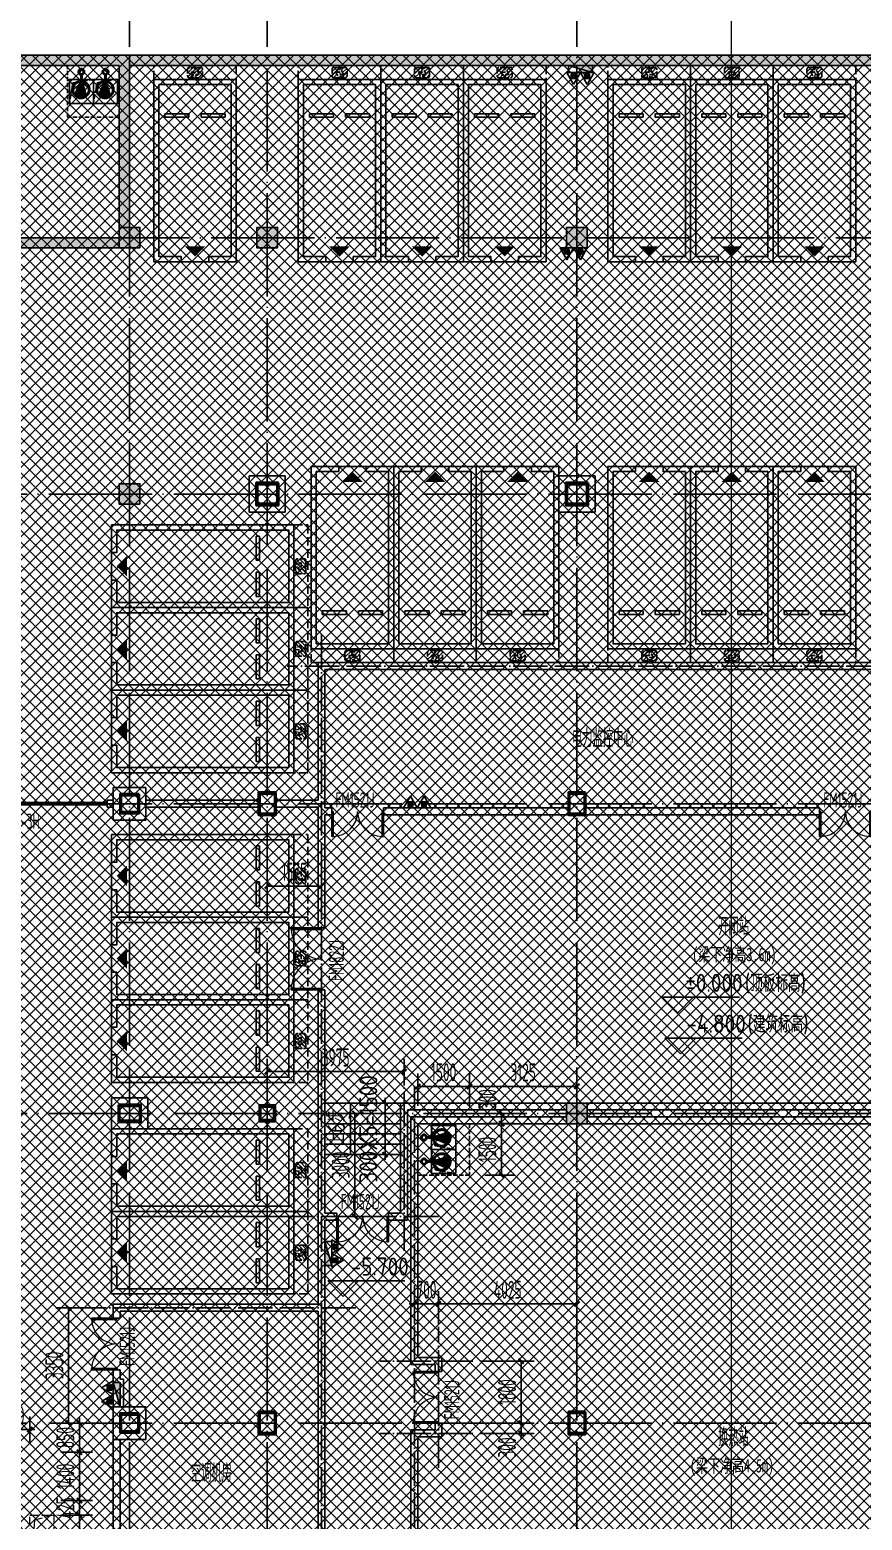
# Model space of a CAD drawing. Extents: x -473190 to 2138458, y -81875 to 2633646.
# Drawn here: x 474837 to 499025, y 122368 to 165684 of the extents above; entities that cross this region are included whole.
import ezdxf

# ---------------------------------------------------------------- set-up
doc = ezdxf.new("R2010")
doc.units = 0
doc.header["$LTSCALE"] = 1000
for name, pattern in [('DASH', [0.35, 0.25, -0.1]), ('DOTE', [2.42, 2, -0.2, 0.02, -0.2]), ('排水', [1.1, 1, -0.1])]:
    doc.linetypes.add(name, pattern=pattern)
for name, color, linetype in [('00-停车位', 67, 'Continuous'), ('A-COLUMN', 2, 'Continuous'), ('A-PUB_HATCH', 8, 'Continuous'), ('A-ROOM_NAME', 23, 'Continuous'), ('A-STAIR', 3, 'Continuous'), ('A-WALL', 2, 'Continuous'), ('car', 252, 'Continuous'), ('DIM_ELEV', 3, 'Continuous'), ('DIM_SYMB', 3, 'Continuous'), ('DOOR_FIRE', 4, 'Continuous'), ('DOOR_FIRE_TEXT', 7, 'Continuous'), ('DOTE', 1, 'DOTE'), ('PUB_DIM', 3, 'Continuous'), ('PUB_HATCH', 8, 'Continuous'), ('PUB_TEXT', 7, 'Continuous'), ('RF-QT', 30, 'Continuous'), ('SPACE', 7, 'Continuous'), ('W-EQUIP_消火栓', 7, 'Continuous'), ('W-EQUIP_灭火器', 7, 'Continuous'), ('排水', 4, 'Continuous'), ('集水坑', 4, 'Continuous')]:
    doc.layers.add(name, color=color, linetype=linetype)
for name, color, linetype, lineweight in [('GPS-污水', 2, '排水', 40), ('HOLE', 52, 'Continuous', 15), ('地下二层$0$A-PUB_HATCH', 8, 'Continuous', 0), ('钢柱', 51, 'Continuous', 35)]:
    doc.layers.add(name, color=color, linetype=linetype, lineweight=lineweight)
doc.styles.add('8B2_02', font='tssdeng.shx', dxfattribs={"width": 0.6, "bigfont": 'TSSDCHN.shx'})
doc.styles.add('_TCH_DIM_T3', font='tssdeng.shx', dxfattribs={"width": 0.564706, "bigfont": '@@@tssdchn.shx'})
doc.styles.add('_TCH_WINDOW', font='tssdeng.shx', dxfattribs={"width": 0.8, "height": 3.5, "bigfont": 'tssdchn.shx'})
doc.styles.get("Standard").update_dxf_attribs({"font": 'gbenor.shx', "bigfont": 'gbcbig.shx'})
doc.styles.add('STANDARD_T3', font='gbenor.shx', dxfattribs={"bigfont": 'gbcbig.shx'})
doc.styles.add('黑体', font='simhei.ttf', dxfattribs={"width": 0.65})
doc.dimstyles.new('_TCH_ARCH&&150', dxfattribs={"dimtxt": 525, "dimasz": 150, "dimexe": 375, "dimexo": 450, "dimgap": 150, "dimtad": 1, "dimdec": 0, "dimzin": 0, "dimdsep": 46, "dimtxsty": '_TCH_DIM_T3', "dimblk": 'ARCHTICK', "dimcen": 0.09, "dimclrt": 7, "dimazin": 2, "dimtfac": 1, "dimtdec": 0, "dimtix": 1, "dimtmove": 2, "dimatfit": 3, "dimfxl": 0, "dimtolj": 1, "dimtzin": 0, "dimarcsym": 0})
doc.dimstyles.new('STANDARD&&150', dxfattribs={"dimtxt": 525, "dimasz": 150, "dimexe": 375, "dimexo": 450, "dimgap": 225, "dimtad": 1, "dimdec": 0, "dimzin": 0, "dimdsep": 46, "dimtxsty": 'STANDARD_T3', "dimblk": 'ARCHTICK', "dimcen": 0.09, "dimadec": 0, "dimazin": 0, "dimtfac": 1, "dimtdec": 0, "dimtix": 1, "dimtmove": 2, "dimatfit": 3, "dimfxl": 0, "dimtolj": 1, "dimtzin": 0, "dimarcsym": 0})

# ---------------------------------------------------------------- blocks, each defined once
blk = doc.blocks.new('车位2400x5300')
at = {"layer": '00-停车位', "color": 251}
for p, q in [((-875, -1000), (-175, -1000)), ((-875, -1100), (-875, -1000)), ((-875, -1100), (-175, -1100)), ((-175, -1100), (-175, -1000)), ((175, -1000), (875, -1000)), ((175, -1100), (175, -1000)), ((175, -1100), (875, -1100)), ((875, -1100), (875, -1000)), ((400, -5300), (-400, -5300))]:
    blk.add_line(p, q, dxfattribs=at)
blk.add_lwpolyline([(400, -5150), (400, -5300), (1200, -5300), (1200, 0), (-1200, 0), (-1200, -5300), (-400, -5300), (-400, -5150), (-1050, -5150), (-1050, -150), (1050, -150), (1050, -5150), (400, -5150)], dxfattribs=at)
blk.add_lwpolyline([(0, -5150, 0, 600, 0), (0, -4850, 600, 600, 0)], format="xyseb", dxfattribs=at)
blk = doc.blocks.new('$SB01_1')
h = blk.add_hatch(color=256)
h.dxf.hatch_style = 1
h.paths.add_polyline_path([(-0.381, -0.323), (0.5, 0), (-0.381, 0.323)])
h.paths.add_polyline_path([(0, 0), (0.002, 0), (0.002, 0.001), (0, 0.001)], flags=24)
h.paths.add_polyline_path([(0, -0.002), (0.003, -0.002), (0.003, -0.001), (0, -0.001)], flags=24)
h.paths.add_polyline_path([(0, -0.003), (0.003, -0.003), (0.003, -0.002), (0, -0.002)], flags=24)
for p, q in [((0.5, 0), (-0.381, 0.323)), ((-0.381, 0.323), (-0.381, -0.323)), ((0.5, 0), (-0.381, -0.323))]:
    blk.add_line(p, q)
blk.add_circle((0, 0), 0.5)
at = {"flags": 1}
for tag, p in [('UNIT', (0, 0)), ('SPEC', (0, -0.002)), ('WHAT', (0, -0.003))]:
    blk.add_attdef(tag, p, '', height=0.001, dxfattribs=at)
blk = doc.blocks.new('人防集水坑')
at = {"layer": 'GPS-污水', "linetype": '排水'}
for p, q in [((307486, 701151), (307284, 701151)), ((307486, 700451), (307284, 700451))]:
    blk.add_line(p, q, dxfattribs=at)
for centre in [(307561, 701151), (307561, 700451)]:
    blk.add_circle(centre, 75, dxfattribs=at)
at = {"layer": '集水坑', "linetype": 'DASH', "ltscale": 0.5}
blk.add_lwpolyline([(306241, 700051), (306241, 701551), (307741, 701551), (307741, 700051)], close=True, dxfattribs=at)
at = {"layer": '集水坑', "linetype": 'Continuous', "ltscale": 0.5}
for points in [[(306641, 701501), (306641, 700801), (307341, 700801), (307341, 701501)], [(306641, 700801), (306641, 700101), (307341, 700101), (307341, 700801)]]:
    blk.add_lwpolyline(points, close=True, dxfattribs=at)
at = {"layer": '集水坑', "linetype": 'DASH', "ltscale": 0.5}
for points in [[(307341, 700801), (307237, 701397), (306641, 701501)], [(307347, 700101), (307243, 700697), (306647, 700801)]]:
    blk.add_lwpolyline(points, dxfattribs=at)
at = {"layer": 'GPS-污水', "linetype": '排水', "xscale": -480.0000000000002, "yscale": 480.0000000000002, "zscale": 480.0000000000002, "rotation": 176.2535374729293}
for p in [(307045, 701164, 0), (307045, 700464, 0)]:
    blk.add_blockref('$SB01_1', p, dxfattribs=at)
blk = doc.blocks.new('_ArchTick')
at = {"color": 0, "linetype": 'ByBlock', "const_width": 0.4}
blk.add_lwpolyline([(-0.5, -0.5), (0.5, 0.5)], dxfattribs=at)
blk = doc.blocks.new('*D5231')
at = {"layer": 'Defpoints', "color": 0, "transparency": 16777216}
for p in [(50059, -50718), (50992, -50718), (50059, -52218)]:
    blk.add_point(p, dxfattribs=at)
at = {"layer": 'PUB_DIM', "color": 0, "lineweight": -2, "transparency": 16777216}
for p, q in [((50509, -50718), (51367, -50718)), ((50992, -52218), (50992, -50718)), ((50509, -52218), (51367, -52218))]:
    blk.add_line(p, q, dxfattribs=at)
at = {"layer": 'PUB_DIM', "color": 0, "lineweight": -2, "transparency": 16777216, "xscale": 150, "yscale": 150, "zscale": 150}
for p, rotation in [((50992, -50718), 90), ((50992, -52218), 270)]:
    blk.add_blockref('_ArchTick', p, dxfattribs=dict(at, rotation=rotation))
at = {"layer": 'PUB_DIM', "color": 7, "transparency": 16777216, "insert": (50579, -51468), "char_height": 525, "attachment_point": 5, "rotation": 90, "style": '_TCH_DIM_T3'}
blk.add_mtext('\\A1;1500', dxfattribs=at)
blk = doc.blocks.new('*D5232')
at = {"layer": 'Defpoints', "color": 0, "transparency": 16777216}
for p in [(50059, -50418), (50992, -50418), (50059, -50718)]:
    blk.add_point(p, dxfattribs=at)
at = {"layer": 'PUB_DIM', "color": 0, "lineweight": -2, "transparency": 16777216}
for p, q in [((50509, -50418), (51367, -50418)), ((50992, -50718), (50992, -50418)), ((50509, -50718), (51367, -50718))]:
    blk.add_line(p, q, dxfattribs=at)
at = {"layer": 'PUB_DIM', "color": 0, "lineweight": -2, "transparency": 16777216, "xscale": 150, "yscale": 150, "zscale": 150}
for p, rotation in [((50992, -50418), 90), ((50992, -50718), 270)]:
    blk.add_blockref('_ArchTick', p, dxfattribs=dict(at, rotation=rotation))
at = {"layer": 'PUB_DIM', "color": 7, "transparency": 16777216, "insert": (50579, -50007), "char_height": 525, "attachment_point": 5, "rotation": 90, "style": '_TCH_DIM_T3'}
blk.add_mtext('\\A1;300', dxfattribs=at)
blk = doc.blocks.new('*D5233')
at = {"layer": 'Defpoints', "color": 0, "transparency": 16777216}
for p in [(53184, -49636), (50059, -50649), (53184, -50649)]:
    blk.add_point(p, dxfattribs=at)
at = {"layer": 'PUB_DIM', "color": 0, "lineweight": -2, "transparency": 16777216}
for p, q in [((50059, -50199), (50059, -49261)), ((53184, -50199), (53184, -49261)), ((50059, -49636), (53184, -49636))]:
    blk.add_line(p, q, dxfattribs=at)
at = {"layer": 'PUB_DIM', "color": 0, "lineweight": -2, "transparency": 16777216, "xscale": 150, "yscale": 150, "zscale": 150, "rotation": 180}
blk.add_blockref('_ArchTick', (50059, -49636), dxfattribs=at)
at = {"layer": 'PUB_DIM', "color": 0, "lineweight": -2, "transparency": 16777216, "xscale": 150, "yscale": 150, "zscale": 150}
blk.add_blockref('_ArchTick', (53184, -49636), dxfattribs=at)
at = {"layer": 'PUB_DIM', "color": 7, "transparency": 16777216, "insert": (51621, -49224), "char_height": 525, "attachment_point": 5, "style": '_TCH_DIM_T3'}
blk.add_mtext('\\A1;3125', dxfattribs=at)
blk = doc.blocks.new('*D5234')
at = {"layer": 'Defpoints', "color": 0, "transparency": 16777216}
for p in [(50059, -49636), (48559, -50649), (50059, -50649)]:
    blk.add_point(p, dxfattribs=at)
at = {"layer": 'PUB_DIM', "color": 0, "lineweight": -2, "transparency": 16777216}
for p, q in [((48559, -50199), (48559, -49261)), ((50059, -50199), (50059, -49261)), ((48559, -49636), (50059, -49636))]:
    blk.add_line(p, q, dxfattribs=at)
at = {"layer": 'PUB_DIM', "color": 0, "lineweight": -2, "transparency": 16777216, "xscale": 150, "yscale": 150, "zscale": 150, "rotation": 180}
blk.add_blockref('_ArchTick', (48559, -49636), dxfattribs=at)
at = {"layer": 'PUB_DIM', "color": 0, "lineweight": -2, "transparency": 16777216, "xscale": 150, "yscale": 150, "zscale": 150}
blk.add_blockref('_ArchTick', (50059, -49636), dxfattribs=at)
at = {"layer": 'PUB_DIM', "color": 7, "transparency": 16777216, "insert": (49309, -49224), "char_height": 525, "attachment_point": 5, "style": '_TCH_DIM_T3'}
blk.add_mtext('\\A1;1500', dxfattribs=at)
blk = doc.blocks.new('A$C2EF10B80')
at = {"layer": 'A-PUB_HATCH'}
h = blk.add_hatch(dxfattribs=at)
h.set_pattern_fill('ANSI31', color=256, scale=50, angle=-16.4434)
h.set_pattern_definition([(45, (6188.46, 7099.97), (-56.1266, 56.1266), [])])
h.paths.add_polyline_path([(-983, -100, 0.414214), (-1033, -50), (-1184, -50), (-1091, -207), (-1210, -207), (-1204, -250), (-983, -250)])
h.paths.add_polyline_path([(-983, -250), (-1204, -250), (-1190, -350), (-1033, -350, 0.414213), (-983, -300)])
h.paths.add_polyline_path([(-1262, -250), (-1417, -250), (-1417, -300, 0.414215), (-1367, -350), (-1207, -350)])
h.paths.add_polyline_path([(-1221, -50), (-1367, -50, 0.414214), (-1417, -100), (-1417, -250), (-1262, -250), (-1320, -146), (-1212, -146)])
at = {"layer": 'car', "linetype": 'DASH', "ltscale": 0.5}
blk.add_line((-1367, -350), (-1033, -350), dxfattribs=at)
at = {"layer": 'car', "linetype": 'DASH'}
blk.add_lwpolyline([(-2400, 0), (0, 0), (0, -400), (-2400, -400)], close=True, dxfattribs=at)
at = {"layer": 'car', "linetype": 'DASH', "ltscale": 0.5}
blk.add_lwpolyline([(-1320, -146), (-1185, -390), (-1210, -207), (-1091, -207), (-1227, 23), (-1212, -146)], close=True, dxfattribs=at)
for points in [[(-1367, -50, 0.414214), (-1417, -100), (-1417, -300)], [(-1033, -350, 0.414214), (-983, -300), (-983, -100, 0.414214), (-1033, -50), (-1367, -50)]]:
    blk.add_lwpolyline(points, format="xyb", dxfattribs=at)
at = {"layer": 'car', "linetype": 'DASH'}
blk.add_arc((-1367, -300), 50, 180, 270, dxfattribs=at)
blk = doc.blocks.new('A$C77CA03F4')
at = {"rotation": 16.44344089606073}
for p in [(6792, 2422), (4490, 1742), (2189, 1063)]:
    blk.add_blockref('A$C2EF10B80', p, dxfattribs=at)
blk = doc.blocks.new('A$C00330F2E')
at = {"layer": 'A-COLUMN'}
for p, q in [((9375, 200), (8325, 200)), ((8325, 200), (8325, -850)), ((9375, -850), (9375, 200)), ((18375, 200), (17325, 200)), ((17325, 200), (17325, -850)), ((18375, -850), (18375, 200)), ((8325, -850), (9375, -850)), ((17325, -850), (18375, -850)), ((5325, -8850), (4375, -8850)), ((4375, -8850), (4375, -9800)), ((5325, -9800), (5325, -8850)), ((4375, -9800), (5325, -9800)), ((5375, -17875), (4325, -17875)), ((4325, -17875), (4325, -18775)), ((5375, -18775), (5375, -17875)), ((4325, -18775), (5375, -18775)), ((5325, -26850), (4375, -26850)), ((4375, -26850), (4375, -27800)), ((5325, -27800), (5325, -26850)), ((4375, -27800), (5325, -27800))]:
    blk.add_line(p, q, dxfattribs=at)
at = {"layer": '钢柱', "color": 4, "lineweight": 35}
for points in [[(9175, 0), (8525, 0), (8525, -650), (9175, -650)], [(18175, 0), (17525, 0), (17525, -650), (18175, -650)], [(9135, -610), (8565, -610), (8565, -40), (9135, -40)], [(18135, -610), (17565, -610), (17565, -40), (18135, -40)], [(5125, -9050), (4575, -9050), (4575, -9600), (5125, -9600)], [(5095, -9570), (4605, -9570), (4605, -9080), (5095, -9080)], [(9100, -9000), (8600, -9000), (8600, -9650), (9100, -9650)], [(9070, -9620), (8630, -9620), (8630, -9030), (9070, -9030)], [(18100, -9000), (17600, -9000), (17600, -9650), (18100, -9650)], [(18070, -9620), (17630, -9620), (17630, -9030), (18070, -9030)], [(4525, -18075), (4525, -18575), (5175, -18575), (5175, -18075)], [(5145, -18105), (5145, -18545), (4555, -18545), (4555, -18105)], [(9075, -18100), (8625, -18100), (8625, -18550), (9075, -18550)], [(9045, -18520), (8655, -18520), (8655, -18130), (9045, -18130)], [(5125, -27050), (4575, -27050), (4575, -27600), (5125, -27600)], [(5095, -27570), (4605, -27570), (4605, -27080), (5095, -27080)], [(9100, -27000), (8600, -27000), (8600, -27650), (9100, -27650)], [(9070, -27620), (8630, -27620), (8630, -27030), (9070, -27030)], [(18100, -27000), (17600, -27000), (17600, -27650), (18100, -27650)], [(18070, -27620), (17630, -27620), (17630, -27030), (18070, -27030)]]:
    blk.add_lwpolyline(points, close=True, dxfattribs=at)
blk = doc.blocks.new('A$C4F5A101F')
at = {"layer": 'DOTE', "color": 16, "linetype": 'DOTE', "ltscale": 1.5}
for p, q in [((-251939.7, 16373.7), (-251939.7, -213765.2)), ((-247939.7, 16373.7), (-247939.7, -213765.2)), ((-238939.7, 16373.7), (-238939.7, -213765.2)), ((-297848.4, -3257.4), (-173939.7, -3257.4)), ((-297848.4, -12257.4), (-173939.7, -12257.4)), ((-297848.4, -21257.4), (-173939.7, -21257.4)), ((-297848.4, -30257.4), (-173939.7, -30257.4))]:
    blk.add_line(p, q, dxfattribs=at)
at = {"layer": 'DOTE', "color": 127, "linetype": 'DOTE', "ltscale": 1.5}
blk.add_line((-39660.8, 4192.6), (-298298.4, 4192.6), dxfattribs=at)
blk = doc.blocks.new('*D5481')
at = {"layer": 'Defpoints', "color": 0, "transparency": 16777216}
for p in [(9725, 3381), (11300, 3381), (11300, 2306)]:
    blk.add_point(p, dxfattribs=at)
at = {"layer": 'PUB_DIM', "color": 0, "lineweight": -2, "transparency": 16777216}
for p, q in [((9725, 2931), (9725, 1931)), ((11300, 2931), (11300, 1931)), ((9725, 2306), (11300, 2306))]:
    blk.add_line(p, q, dxfattribs=at)
at = {"layer": 'PUB_DIM', "color": 0, "lineweight": -2, "transparency": 16777216, "xscale": 150, "yscale": 150, "zscale": 150, "rotation": 180}
blk.add_blockref('_ArchTick', (9725, 2306), dxfattribs=at)
at = {"layer": 'PUB_DIM', "color": 0, "lineweight": -2, "transparency": 16777216, "xscale": 150, "yscale": 150, "zscale": 150}
blk.add_blockref('_ArchTick', (11300, 2306), dxfattribs=at)
at = {"layer": 'PUB_DIM', "color": 7, "transparency": 16777216, "insert": (10513, 2719), "char_height": 525, "attachment_point": 5, "style": '_TCH_DIM_T3'}
blk.add_mtext('\\A1;1575', dxfattribs=at)
blk = doc.blocks.new('*D5495')
at = {"layer": 'Defpoints', "color": 0, "transparency": 16777216}
for p in [(3952, -9950), (5012, -9950), (5012, -13300)]:
    blk.add_point(p, dxfattribs=at)
at = {"layer": 'PUB_DIM', "color": 0, "lineweight": -2, "transparency": 16777216}
for p, q in [((4562, -9950), (3577, -9950)), ((3952, -13300), (3952, -9950)), ((4562, -13300), (3577, -13300))]:
    blk.add_line(p, q, dxfattribs=at)
at = {"layer": 'PUB_DIM', "color": 0, "lineweight": -2, "transparency": 16777216, "xscale": 150, "yscale": 150, "zscale": 150}
for p, rotation in [((3952, -9950), 90), ((3952, -13300), 270)]:
    blk.add_blockref('_ArchTick', p, dxfattribs=dict(at, rotation=rotation))
at = {"layer": 'PUB_DIM', "color": 7, "transparency": 16777216, "insert": (3539, -11625), "char_height": 525, "attachment_point": 5, "rotation": 90, "style": '_TCH_DIM_T3'}
blk.add_mtext('\\A1;3350', dxfattribs=at)
blk = doc.blocks.new('*D5521')
at = {"layer": 'Defpoints', "color": 0, "transparency": 16777216}
for p in [(15472, -11500), (17104, -11500), (15472, -13300)]:
    blk.add_point(p, dxfattribs=at)
at = {"layer": 'PUB_DIM', "color": 0, "lineweight": -2, "transparency": 16777216}
for p, q in [((15922, -11500), (17479, -11500)), ((17104, -13300), (17104, -11500)), ((15922, -13300), (17479, -13300))]:
    blk.add_line(p, q, dxfattribs=at)
at = {"layer": 'PUB_DIM', "color": 0, "lineweight": -2, "transparency": 16777216, "xscale": 150, "yscale": 150, "zscale": 150}
for p, rotation in [((17104, -11500), 90), ((17104, -13300), 270)]:
    blk.add_blockref('_ArchTick', p, dxfattribs=dict(at, rotation=rotation))
at = {"layer": 'PUB_DIM', "color": 7, "transparency": 16777216, "insert": (16692, -12400), "char_height": 525, "attachment_point": 5, "rotation": 90, "style": '_TCH_DIM_T3'}
blk.add_mtext('\\A1;1800', dxfattribs=at)
blk = doc.blocks.new('*D5522')
at = {"layer": 'Defpoints', "color": 0, "transparency": 16777216}
for p in [(15472, -13300), (17104, -13300), (15472, -13600)]:
    blk.add_point(p, dxfattribs=at)
at = {"layer": 'PUB_DIM', "color": 0, "lineweight": -2, "transparency": 16777216}
for p, q in [((15922, -13300), (17479, -13300)), ((17104, -13300), (17104, -13150)), ((17104, -13600), (17104, -13300)), ((15922, -13600), (17479, -13600)), ((17104, -13600), (17104, -13750))]:
    blk.add_line(p, q, dxfattribs=at)
at = {"layer": 'PUB_DIM', "color": 0, "lineweight": -2, "transparency": 16777216, "xscale": 150, "yscale": 150, "zscale": 150}
for p, rotation in [((17104, -13300), 270), ((17104, -13600), 90)]:
    blk.add_blockref('_ArchTick', p, dxfattribs=dict(at, rotation=rotation))
at = {"layer": 'PUB_DIM', "color": 7, "transparency": 16777216, "insert": (16692, -14012), "char_height": 525, "attachment_point": 5, "rotation": 90, "style": '_TCH_DIM_T3'}
blk.add_mtext('\\A1;300', dxfattribs=at)
blk = doc.blocks.new('*D5523')
at = {"layer": 'Defpoints', "color": 0, "transparency": 16777216}
for p in [(14700, -9840), (14000, -10872), (14700, -10872)]:
    blk.add_point(p, dxfattribs=at)
at = {"layer": 'PUB_DIM', "color": 0, "lineweight": -2, "transparency": 16777216}
for p, q in [((14000, -10422), (14000, -9465)), ((14700, -10422), (14700, -9465)), ((14000, -9840), (13850, -9840)), ((14000, -9840), (14700, -9840)), ((14700, -9840), (14850, -9840))]:
    blk.add_line(p, q, dxfattribs=at)
at = {"layer": 'PUB_DIM', "color": 0, "lineweight": -2, "transparency": 16777216, "xscale": 150, "yscale": 150, "zscale": 150}
blk.add_blockref('_ArchTick', (14000, -9840), dxfattribs=at)
at = {"layer": 'PUB_DIM', "color": 0, "lineweight": -2, "transparency": 16777216, "xscale": 150, "yscale": 150, "zscale": 150, "rotation": 180}
blk.add_blockref('_ArchTick', (14700, -9840), dxfattribs=at)
at = {"layer": 'PUB_DIM', "color": 7, "transparency": 16777216, "insert": (14350, -9428), "char_height": 525, "attachment_point": 5, "style": '_TCH_DIM_T3'}
blk.add_mtext('\\A1;700', dxfattribs=at)
blk = doc.blocks.new('*D5524')
at = {"layer": 'Defpoints', "color": 0, "transparency": 16777216}
for p in [(18725, -9840), (14700, -10872), (18725, -10872)]:
    blk.add_point(p, dxfattribs=at)
at = {"layer": 'PUB_DIM', "color": 0, "lineweight": -2, "transparency": 16777216}
for p, q in [((14700, -10422), (14700, -9465)), ((18725, -10422), (18725, -9465)), ((14700, -9840), (18725, -9840))]:
    blk.add_line(p, q, dxfattribs=at)
at = {"layer": 'PUB_DIM', "color": 0, "lineweight": -2, "transparency": 16777216, "xscale": 150, "yscale": 150, "zscale": 150, "rotation": 180}
blk.add_blockref('_ArchTick', (14700, -9840), dxfattribs=at)
at = {"layer": 'PUB_DIM', "color": 0, "lineweight": -2, "transparency": 16777216, "xscale": 150, "yscale": 150, "zscale": 150}
blk.add_blockref('_ArchTick', (18725, -9840), dxfattribs=at)
at = {"layer": 'PUB_DIM', "color": 7, "transparency": 16777216, "insert": (16713, -9428), "char_height": 525, "attachment_point": 5, "style": '_TCH_DIM_T3'}
blk.add_mtext('\\A1;4025', dxfattribs=at)
blk = doc.blocks.new('*D5525')
at = {"layer": 'Defpoints', "color": 0, "transparency": 16777216}
for p in [(12271, -4300), (12993, -4300), (12993, -7300)]:
    blk.add_point(p, dxfattribs=at)
at = {"layer": 'PUB_DIM', "color": 0, "lineweight": -2, "transparency": 16777216}
for p, q in [((12543, -4300), (11896, -4300)), ((12271, -7300), (12271, -4300)), ((12543, -7300), (11896, -7300))]:
    blk.add_line(p, q, dxfattribs=at)
at = {"layer": 'PUB_DIM', "color": 0, "lineweight": -2, "transparency": 16777216, "xscale": 150, "yscale": 150, "zscale": 150}
for p, rotation in [((12271, -4300), 90), ((12271, -7300), 270)]:
    blk.add_blockref('_ArchTick', p, dxfattribs=dict(at, rotation=rotation))
at = {"layer": 'PUB_DIM', "color": 7, "transparency": 16777216, "insert": (11858, -5800), "char_height": 525, "attachment_point": 5, "rotation": 90, "style": '_TCH_DIM_T3'}
blk.add_mtext('\\A1;3000', dxfattribs=at)
blk = doc.blocks.new('*D5586')
at = {"layer": 'Defpoints', "color": 0, "transparency": 16777216}
for p in [(13700, -3088), (9725, -3942), (13700, -3942)]:
    blk.add_point(p, dxfattribs=at)
at = {"layer": 'PUB_DIM', "color": 0, "lineweight": -2, "transparency": 16777216}
for p, q in [((9725, -3492), (9725, -2713)), ((13700, -3492), (13700, -2713)), ((9725, -3088), (13700, -3088))]:
    blk.add_line(p, q, dxfattribs=at)
at = {"layer": 'PUB_DIM', "color": 0, "lineweight": -2, "transparency": 16777216, "xscale": 150, "yscale": 150, "zscale": 150, "rotation": 180}
blk.add_blockref('_ArchTick', (9725, -3088), dxfattribs=at)
at = {"layer": 'PUB_DIM', "color": 0, "lineweight": -2, "transparency": 16777216, "xscale": 150, "yscale": 150, "zscale": 150}
blk.add_blockref('_ArchTick', (13700, -3088), dxfattribs=at)
at = {"layer": 'PUB_DIM', "color": 7, "transparency": 16777216, "insert": (11713, -2676), "char_height": 525, "attachment_point": 5, "style": '_TCH_DIM_T3'}
blk.add_mtext('\\A1;3975', dxfattribs=at)
blk = doc.blocks.new('*D5606')
at = {"layer": 'Defpoints', "color": 0, "transparency": 16777216}
for p in [(20248, -37125), (21242, -37125), (20248, -39525)]:
    blk.add_point(p, dxfattribs=at)
at = {"layer": 'PUB_DIM', "color": 0, "lineweight": -2, "transparency": 16777216}
for p, q in [((20698, -37125), (21617, -37125)), ((21242, -39525), (21242, -37125)), ((20698, -39525), (21617, -39525))]:
    blk.add_line(p, q, dxfattribs=at)
at = {"layer": 'PUB_DIM', "color": 0, "lineweight": -2, "transparency": 16777216, "xscale": 150, "yscale": 150, "zscale": 150}
for p, rotation in [((21242, -37125), 90), ((21242, -39525), 270)]:
    blk.add_blockref('_ArchTick', p, dxfattribs=dict(at, rotation=rotation))
at = {"layer": 'PUB_DIM', "color": 7, "transparency": 16777216, "insert": (20830, -38325), "char_height": 525, "attachment_point": 5, "rotation": 90, "style": '_TCH_DIM_T3'}
blk.add_mtext('\\A1;2400', dxfattribs=at)
blk = doc.blocks.new('*D5607')
at = {"layer": 'Defpoints', "color": 0, "transparency": 16777216}
for p in [(20248, -36700), (21242, -36700), (20248, -37125)]:
    blk.add_point(p, dxfattribs=at)
at = {"layer": 'PUB_DIM', "color": 0, "lineweight": -2, "transparency": 16777216}
for p, q in [((20698, -36700), (21617, -36700)), ((21242, -36700), (21242, -36550)), ((21242, -37125), (21242, -36700)), ((20698, -37125), (21617, -37125)), ((21242, -37125), (21242, -37275))]:
    blk.add_line(p, q, dxfattribs=at)
at = {"layer": 'PUB_DIM', "color": 0, "lineweight": -2, "transparency": 16777216, "xscale": 150, "yscale": 150, "zscale": 150}
for p, rotation in [((21242, -36700), 270), ((21242, -37125), 90)]:
    blk.add_blockref('_ArchTick', p, dxfattribs=dict(at, rotation=rotation))
at = {"layer": 'PUB_DIM', "color": 7, "transparency": 16777216, "insert": (20830, -36913), "char_height": 525, "attachment_point": 5, "rotation": 90, "style": '_TCH_DIM_T3'}
blk.add_mtext('\\A1;425', dxfattribs=at)
blk = doc.blocks.new('*D5608')
at = {"layer": 'Defpoints', "color": 0, "transparency": 16777216}
for p in [(20248, -35300), (21242, -35300), (20248, -36700)]:
    blk.add_point(p, dxfattribs=at)
at = {"layer": 'PUB_DIM', "color": 0, "lineweight": -2, "transparency": 16777216}
for p, q in [((20698, -35300), (21617, -35300)), ((21242, -36700), (21242, -35300)), ((20698, -36700), (21617, -36700))]:
    blk.add_line(p, q, dxfattribs=at)
at = {"layer": 'PUB_DIM', "color": 0, "lineweight": -2, "transparency": 16777216, "xscale": 150, "yscale": 150, "zscale": 150}
for p, rotation in [((21242, -35300), 90), ((21242, -36700), 270)]:
    blk.add_blockref('_ArchTick', p, dxfattribs=dict(at, rotation=rotation))
at = {"layer": 'PUB_DIM', "color": 7, "transparency": 16777216, "insert": (20830, -36000), "char_height": 525, "attachment_point": 5, "rotation": 90, "style": '_TCH_DIM_T3'}
blk.add_mtext('\\A1;1400', dxfattribs=at)
blk = doc.blocks.new('*D5609')
at = {"layer": 'Defpoints', "color": 0, "transparency": 16777216}
for p in [(20248, -34450), (21242, -34450), (20248, -35300)]:
    blk.add_point(p, dxfattribs=at)
at = {"layer": 'PUB_DIM', "color": 0, "lineweight": -2, "transparency": 16777216}
for p, q in [((20698, -34450), (21617, -34450)), ((21242, -34450), (21242, -34300)), ((21242, -35300), (21242, -34450)), ((20698, -35300), (21617, -35300)), ((21242, -35300), (21242, -35450))]:
    blk.add_line(p, q, dxfattribs=at)
at = {"layer": 'PUB_DIM', "color": 0, "lineweight": -2, "transparency": 16777216, "xscale": 150, "yscale": 150, "zscale": 150}
for p, rotation in [((21242, -34450), 270), ((21242, -35300), 90)]:
    blk.add_blockref('_ArchTick', p, dxfattribs=dict(at, rotation=rotation))
at = {"layer": 'PUB_DIM', "color": 7, "transparency": 16777216, "insert": (20830, -34875), "char_height": 525, "attachment_point": 5, "rotation": 90, "style": '_TCH_DIM_T3'}
blk.add_mtext('\\A1;850', dxfattribs=at)
blk = doc.blocks.new('*D5610')
at = {"layer": 'Defpoints', "color": 0, "transparency": 16777216}
for p in [(19800, -34638), (18900, -35513), (19800, -35513)]:
    blk.add_point(p, dxfattribs=at)
at = {"layer": 'PUB_DIM', "color": 0, "lineweight": -2, "transparency": 16777216}
for p, q in [((18900, -34638), (18750, -34638)), ((18900, -35063), (18900, -34263)), ((18900, -34638), (19800, -34638)), ((19800, -35063), (19800, -34263)), ((19800, -34638), (19950, -34638))]:
    blk.add_line(p, q, dxfattribs=at)
at = {"layer": 'PUB_DIM', "color": 0, "lineweight": -2, "transparency": 16777216, "xscale": 150, "yscale": 150, "zscale": 150}
blk.add_blockref('_ArchTick', (18900, -34638), dxfattribs=at)
at = {"layer": 'PUB_DIM', "color": 0, "lineweight": -2, "transparency": 16777216, "xscale": 150, "yscale": 150, "zscale": 150, "rotation": 180}
blk.add_blockref('_ArchTick', (19800, -34638), dxfattribs=at)
at = {"layer": 'PUB_DIM', "color": 7, "transparency": 16777216, "insert": (19350, -34226), "char_height": 525, "attachment_point": 5, "style": '_TCH_DIM_T3'}
blk.add_mtext('\\A1;900', dxfattribs=at)
blk = doc.blocks.new('$TwtSys$00000434')
for p, q in [((-0.5, 0.5), (-0.5, -0.5)), ((-0.5, -0.5), (0.5, 0.5)), ((0.5, 0.5), (-0.5, 0.5)), ((0.5, -0.5), (0.5, 0.5)), ((-0.5, -0.5), (0.5, -0.5))]:
    blk.add_line(p, q)
blk.add_solid([(0.5, -0.5), (0.5, 0.5), (-0.5, -0.5)])
blk = doc.blocks.new('$TwtSys$00000546')
h = blk.add_hatch()
h.set_pattern_fill('ANSI31', color=256, scale=200, style=0)
h.set_pattern_definition([(45, (-38543.802, -6670.83), (-17.67767, 17.67767), [])])
h.paths.add_polyline_path([(-65, 174), (65, 174), (65, 44), (-65, 44)])
for points in [[(0, 344), (-198, 0), (198, 0)], [(-65, 174), (65, 174), (65, 44), (-65, 44)]]:
    blk.add_lwpolyline(points, close=True)
blk = doc.blocks.new('ADFASDF')
h = blk.add_hatch()
h.set_pattern_fill('ANSI37', color=8, scale=150)
h.set_pattern_definition([(45, (0, 0), (-168.3798, 168.3798), []), (135, (0, 0), (-168.3798, -168.3798), [])])
h.paths.add_polyline_path([(521397, 239186), (521397, 224886), (539697, 224886), (539697, 169261), (524947, 169261), (524947, 171211), (527822, 171211), (527922, 176611), (501318, 176611), (501125, 109884), (530547, 109887), (530547, 107449), (538188, 100503), (536147, 98236), (540086, 94690), (517812, 69953), (517812, 59790), (482108, 20136), (405247, 20136), (405247, 26086), (391997, 40436), (391997, 64736), (399997, 64738), (399997, 239186), (409022, 239186)])
blk.add_lwpolyline([(399997, 64738), (399997, 239186), (409022, 239186), (521397, 239186)])
blk = doc.blocks.new('*D3478')
at = {"layer": 'Defpoints', "color": 0, "transparency": 16777216}
for p in [(485161, 134492), (486121, 134492), (486121, 132992)]:
    blk.add_point(p, dxfattribs=at)
at = {"layer": 'PUB_DIM', "color": 0, "lineweight": -2, "transparency": 16777216}
for p, q in [((485671, 134492), (484786, 134492)), ((485161, 134492), (485161, 134642)), ((485161, 132992), (485161, 134492)), ((485671, 132992), (484786, 132992)), ((485161, 132992), (485161, 132842))]:
    blk.add_line(p, q, dxfattribs=at)
at = {"layer": 'PUB_DIM', "color": 0, "lineweight": -2, "transparency": 16777216, "xscale": 150, "yscale": 150, "zscale": 150}
for p, rotation in [((485161, 134492), 270), ((485161, 132992), 90)]:
    blk.add_blockref('_ArchTick', p, dxfattribs=dict(at, rotation=rotation))
at = {"layer": 'PUB_DIM', "color": 0, "transparency": 16777216, "insert": (484674, 133742), "char_height": 525, "attachment_point": 5, "rotation": 90, "style": 'STANDARD_T3'}
blk.add_mtext('\\A1;300X5=1500', dxfattribs=at)
blk = doc.blocks.new('$DorLib2D$00000002')
for p, q in [((-0.5, 0), (-0.5, 0.4875)), ((-0.475, 0.4875), (-0.5, 0.4875)), ((-0.475, 0), (-0.475, 0.4875)), ((0.475, 0), (0.475, 0.4875)), ((0.475, 0.4875), (0.5, 0.4875)), ((0.5, 0), (0.5, 0.4875)), ((-0.5, 0), (-0.475, 0)), ((0.5, 0), (0.475, 0))]:
    blk.add_line(p, q)
at = {"lineweight": 13}
for centre, start, end in [((-0.4875, 0), 0, 88.53072), ((0.4875, 0), 91.46928, 180)]:
    blk.add_arc(centre, 0.4875, start, end, dxfattribs=at)
blk = doc.blocks.new('$DorLib2D$00000213')
at = {"color": 0, "linetype": 'DASH', "const_width": 0.02}
blk.add_lwpolyline([(0.5, 0), (-0.5, 0)], dxfattribs=at)
blk = doc.blocks.new('_FZH')
blk.add_lwpolyline([(-0.5, -0.5), (0.5, -0.5), (0.5, 0.5), (-0.5, 0.5)], close=True)
at = {"layer": 'PUB_HATCH'}
blk.add_solid([(-0.5, -0.5), (0.5, -0.5), (-0.5, 0.5), (0.5, 0.5)], dxfattribs=at)
blk = doc.blocks.new('A$C3672542B')
at = {"layer": '排水', "color": 3, "linetype": 'DASH'}
for points in [[(37143.2, -22708.7, 0, 0, 0), (37855.1, -21996.8, 160, 0, 0), (38279.3, -21572.6, 0, 0, 0)], [(51299.2, -53458.7, 0, 0, 0), (50587.3, -52746.8, 160, 0, 0), (50163.1, -52322.6, 0, 0, 0)]]:
    blk.add_lwpolyline(points, format="xyseb", dxfattribs=at)
at = {"layer": '集水坑', "linetype": 'Continuous'}
for p, rotation in [((739934.4, -327709.3), 90), ((356299.7, 649332.5), 180)]:
    blk.add_blockref('人防集水坑', p, dxfattribs=dict(at, rotation=rotation))
at = {"layer": 'PUB_DIM'}
for p1, p2, distance, picture, middle in [((48558.7, -50649.3), (50058.7, -50649.3), 1013.1, '*D5234', (49308.7, -49223.7)), ((50058.7, -50649.3), (53183.7, -50649.3), 1013.1, '*D5233', (51621.2, -49223.7)), ((50058.7, -52218.2), (50058.7, -50718.2), -933.1, '*D5231', (50579.3, -51468.2))]:
    dim = blk.add_aligned_dim(p1=p1, p2=p2, distance=distance, dimstyle='_TCH_ARCH&&150', dxfattribs=at)
    dim.commit()
    dim.dimension.update_dxf_attribs({"geometry": picture, "text_midpoint": middle})
dim = blk.add_linear_dim(base=(50991.8, -50418.2), p1=(50058.7, -50718.2), p2=(50058.7, -50418.2), angle=90, dimstyle='_TCH_ARCH&&150', dxfattribs=at)
dim.commit()
dim.dimension.update_dxf_attribs({"geometry": '*D5232', "text_midpoint": (50579.3, -50006.5), "dimtype": 161})
blk = doc.blocks.new('A$C2B5B1B2C')
at = {"layer": 'DOTE', "linetype": 'DOTE', "ltscale": 0.5}
for p, q in [((11300, -20425), (11300, 9700)), ((51750, 8700), (10300, 8700)), ((13700, -8300), (13700, -3100)), ((14000, -23600), (14000, -3500)), ((14700, -7300), (10300, -7300)), ((12300, -9950), (4350, -9950)), ((14700, -14600), (14700, -10500)), ((15700, -11500), (13000, -11500)), ((15700, -13600), (13000, -13600))]:
    blk.add_line(p, q, dxfattribs=at)
at = {"layer": 'PUB_DIM'}
for p1, p2, distance, picture, middle in [((9725, 3380.8), (11300, 3380.8), -1074.3, '*D5481', (10512.5, 2718.9)), ((9725, -3942.4), (13700, -3942.4), 854.2, '*D5586', (11712.5, -2675.7)), ((12992.6, -7300), (12992.6, -4300), 721.9, '*D5525', (11858.2, -5800)), ((14000, -10871.9), (14700, -10871.9), 1031.8, '*D5523', (14350, -9427.6)), ((14700, -10871.9), (18725, -10871.9), 1031.8, '*D5524', (16712.5, -9427.6)), ((5011.6, -13300), (5011.6, -9950), 1060, '*D5495', (3539.1, -11625)), ((15471.7, -13300), (15471.7, -11500), -1632.7, '*D5521', (16692, -12400))]:
    dim = blk.add_aligned_dim(p1=p1, p2=p2, distance=distance, dimstyle='_TCH_ARCH&&150', dxfattribs=at)
    dim.commit()
    dim.dimension.update_dxf_attribs({"geometry": picture, "text_midpoint": middle})
dim = blk.add_linear_dim(base=(17104.5, -13300), p1=(15471.7, -13600), p2=(15471.7, -13300), angle=90, dimstyle='_TCH_ARCH&&150', dxfattribs=at)
dim.commit()
dim.dimension.update_dxf_attribs({"geometry": '*D5522', "text_midpoint": (16692, -14011.7), "dimtype": 161})
blk = doc.blocks.new('A$C031B73C8')
at = {"layer": 'HOLE', "linetype": 'DASH'}
blk.add_lwpolyline([(19800, -39525), (19800, -37125), (20500, -37125), (20500, -39525)], close=True, dxfattribs=at)
blk.add_lwpolyline([(20500, -37125), (19933.6, -37277.2), (19800, -39525)], dxfattribs=at)
at = {"layer": 'PUB_DIM'}
for p1, p2, distance, picture, middle in [((18900, -35512.7), (19800, -35512.7), 874.4, '*D5610', (19350, -34225.8)), ((20248.4, -35300), (20248.4, -34450), -993.9, '*D5609', (20829.8, -34875)), ((20248.4, -36700), (20248.4, -35300), -993.9, '*D5608', (20829.8, -36000)), ((20248.4, -37125), (20248.4, -36700), -993.9, '*D5607', (20829.8, -36912.5)), ((20248.4, -39525), (20248.4, -37125), -993.9, '*D5606', (20829.8, -38325))]:
    dim = blk.add_aligned_dim(p1=p1, p2=p2, distance=distance, dimstyle='_TCH_ARCH&&150', dxfattribs=at)
    dim.commit()
    dim.dimension.update_dxf_attribs({"geometry": picture, "text_midpoint": middle})

msp = doc.modelspace()

# ---------------------------------------------------------------- hatches: boundary and pattern name
at = {"layer": 'DIM_SYMB'}
msp.add_hatch(color=256, dxfattribs=at).paths.add_polyline_path([(484157.2, 134492.4), (484157.2, 134042.4), (484097.2, 134042.4)])
at = {"layer": 'PUB_HATCH'}
for points in [[(471712.5, 164942.4), (471712.5, 164642.4), (477437.2, 164642.4), (477637.2, 164742.4), (477737.2, 164942.4)], [(513337.2, 164642.4), (513337.2, 164942.4), (477737.2, 164942.4), (477637.2, 164742.4), (477737.2, 164642.4)], [(477437.2, 159342.4), (477437.2, 159642.4), (469662.2, 159642.4), (469662.2, 159342.4)]]:
    msp.add_hatch(color=256, dxfattribs=at).paths.add_polyline_path(points)
at = {"layer": '地下二层$0$A-PUB_HATCH'}
msp.add_hatch(color=256, dxfattribs=at).paths.add_polyline_path([(477437.2, 159942.4), (477737.2, 159942.4), (477737.2, 164642.4), (477637.2, 164742.4), (477437.2, 164642.4)])

# ---------------------------------------------------------------- linework, layer by layer
msp.add_lwpolyline([(467812.2, 196495.3), (467812.2, 159342.4), (477737.2, 159342.4), (477737.2, 164942.4)])
at = {"linetype": 'DASH', "const_width": 40}
msp.add_lwpolyline([(495222.5, 183234.3), (495222.5, -66868.2)], dxfattribs=at)
at = {"layer": 'A-COLUMN'}
for p, q in [((478212.2, 143667.4), (477262.2, 143667.4)), ((477262.2, 143667.4), (477262.2, 142717.4)), ((478212.2, 142717.4), (478212.2, 143667.4)), ((481987.2, 143517.4), (481487.2, 143517.4)), ((481487.2, 143517.4), (481487.2, 142867.4)), ((481987.2, 142867.4), (481987.2, 143517.4)), ((490987.2, 143517.4), (490487.2, 143517.4)), ((490487.2, 143517.4), (490487.2, 142867.4)), ((490987.2, 142867.4), (490987.2, 143517.4)), ((477262.2, 142717.4), (478212.2, 142717.4)), ((481487.2, 142867.4), (481987.2, 142867.4)), ((490487.2, 142867.4), (490987.2, 142867.4)), ((478212.2, 125667.4), (477262.2, 125667.4)), ((477262.2, 125667.4), (477262.2, 124717.4)), ((478212.2, 124717.4), (478212.2, 125667.4)), ((477262.2, 124717.4), (478212.2, 124717.4))]:
    msp.add_line(p, q, dxfattribs=at)
at = {"layer": 'A-STAIR'}
for points in [[(485612.2, 134492.4), (483412.2, 134492.4)], [(485612.2, 134192.4), (483412.2, 134192.4)], [(485612.2, 133892.4), (483412.2, 133892.4)], [(485612.2, 133592.4), (483412.2, 133592.4)], [(485612.2, 133292.4), (483412.2, 133292.4)], [(485612.2, 132992.4), (483412.2, 132992.4)]]:
    msp.add_lwpolyline(points, dxfattribs=at)
at = {"layer": 'A-WALL'}
for p, q in [((477737.2, 164942.4), (471712.5, 164942.4)), ((477437.2, 164642.4), (471712.5, 164642.4)), ((477437.2, 159942.4), (477437.2, 164642.4)), ((513337.2, 164942.4), (477737.2, 164942.4)), ((477737.2, 159942.4), (477737.2, 164642.4)), ((513337.2, 164642.4), (477737.2, 164642.4)), ((477437.2, 159642.4), (469662.2, 159642.4)), ((469662.2, 159342.4), (477437.2, 159342.4)), ((483212.2, 147292.4), (499637.2, 147292.4)), ((483212.2, 143292.4), (483212.2, 147292.4)), ((483412.2, 147092.4), (499637.2, 147092.4)), ((483412.2, 143192.4), (483412.2, 147092.4)), ((477262.2, 143292.4), (477087.2, 143292.4)), ((477087.2, 143292.4), (477087.2, 143092.4)), ((477087.2, 143092.4), (477262.2, 143092.4)), ((478212.2, 143292.4), (481487.2, 143292.4)), ((478212.2, 143092.4), (481487.2, 143092.4)), ((481987.2, 143292.4), (483212.2, 143292.4)), ((481987.2, 143092.4), (483212.2, 143092.4)), ((483212.2, 142967.4), (483212.2, 143092.4)), ((483212.2, 142967.4), (483212.2, 139579.9)), ((483412.2, 143067.4), (483412.2, 143192.4)), ((483612.2, 143067.4), (483412.2, 143067.4)), ((483612.2, 142867.4), (483612.2, 143067.4)), ((490487.2, 143067.4), (485112.2, 143067.4)), ((485112.2, 143067.4), (485112.2, 142867.4)), ((497787.2, 143067.4), (490987.2, 143067.4)), ((497787.2, 142867.4), (497787.2, 143067.4)), ((483412.2, 142867.4), (483612.2, 142867.4)), ((483412.2, 139579.9), (483412.2, 142867.4)), ((485112.2, 142867.4), (490487.2, 142867.4)), ((490987.2, 142867.4), (497787.2, 142867.4)), ((483212.2, 139579.9), (483412.2, 139579.9)), ((483412.2, 137779.9), (483212.2, 137779.9)), ((483212.2, 137779.9), (483212.2, 131192.4)), ((483412.2, 131292.4), (483412.2, 137779.9)), ((485612.2, 134492.4), (490437.2, 134492.4)), ((485612.2, 131292.4), (485612.2, 134492.4)), ((485812.2, 134292.4), (490437.2, 134292.4)), ((485812.2, 131092.4), (485812.2, 134292.4)), ((491037.2, 134492.4), (499437.2, 134492.4)), ((491037.2, 134292.4), (499437.2, 134292.4)), ((485912.2, 134092.4), (490437.2, 134092.4)), ((485912.2, 126892.4), (485912.2, 134092.4)), ((486112.2, 133892.4), (490437.2, 133892.4)), ((486112.2, 127092.4), (486112.2, 133892.4)), ((491037.2, 134092.4), (499437.2, 134092.4)), ((491037.2, 133892.4), (499437.2, 133892.4)), ((483762.2, 131292.4), (483412.2, 131292.4)), ((483762.2, 131092.4), (483762.2, 131292.4)), ((485612.2, 131292.4), (485262.2, 131292.4)), ((485262.2, 131292.4), (485262.2, 131092.4)), ((483212.2, 128642.4), (483212.2, 131192.4)), ((483412.2, 131092.4), (483762.2, 131092.4)), ((483412.2, 128542.4), (483412.2, 131092.4)), ((485262.2, 131092.4), (485812.2, 131092.4)), ((477262.2, 128642.4), (477262.2, 128242.4)), ((477262.2, 128642.4), (483212.2, 128642.4)), ((477262.2, 128242.4), (477462.2, 128242.4)), ((477462.2, 128242.4), (477462.2, 128442.4)), ((477462.2, 128442.4), (483212.2, 128442.4)), ((483212.2, 119167.4), (483212.2, 128442.4)), ((483412.2, 118967.4), (483412.2, 128542.4)), ((486112.2, 127092.4), (486812.2, 127092.4)), ((486812.2, 126692.4), (486812.2, 127092.4)), ((477462.2, 126742.4), (477262.2, 126742.4)), ((477262.2, 126742.4), (477262.2, 126367.4)), ((477462.2, 126467.4), (477462.2, 126742.4)), ((485912.2, 126892.4), (486612.2, 126892.4)), ((486612.2, 126892.4), (486612.2, 126692.4)), ((486612.2, 126692.4), (486812.2, 126692.4)), ((477262.2, 126367.4), (477462.2, 126367.4)), ((477462.2, 126467.4), (477562.2, 126467.4)), ((477462.2, 126367.4), (477462.2, 125667.4)), ((477562.2, 126467.4), (477562.2, 125667.4)), ((486812.2, 125192.4), (486612.2, 125192.4)), ((486612.2, 125192.4), (486612.2, 124992.4)), ((486812.2, 124792.4), (486812.2, 125192.4)), ((485912.2, 115792.4), (485912.2, 124992.4)), ((485912.2, 124992.4), (486612.2, 124992.4)), ((486112.2, 115992.4), (486112.2, 124792.4)), ((486112.2, 124792.4), (486812.2, 124792.4)), ((477262.2, 124717.4), (477262.2, 119067.4)), ((477462.2, 124717.4), (477462.2, 119167.4))]:
    msp.add_line(p, q, dxfattribs=at)
at = {"layer": 'DIM_ELEV'}
for p, q in [((493666, 137115.7), (493216, 137565.7)), ((493216, 137565.7), (495462, 137565.7)), ((493666, 137115.7), (494116, 137565.7)), ((493743.7, 135926.5), (493293.7, 136376.5)), ((493293.7, 136376.5), (495539.6, 136376.5)), ((493743.7, 135926.5), (494193.7, 136376.5)), ((483942.6, 128870.5), (483492.6, 129320.5)), ((483492.6, 129320.5), (485738.5, 129320.5)), ((483942.6, 128870.5), (484392.6, 129320.5))]:
    msp.add_line(p, q, dxfattribs=at)
at = {"layer": 'DIM_SYMB'}
msp.add_lwpolyline([(484157.2, 132992.4), (484157.2, 134492.4)], dxfattribs=at)

# ---------------------------------------------------------------- block references
for name, p in [('A$C3672542B', (437553.5, 184610.6)), ('ADFASDF', (49490, -74243.9)), ('A$C2B5B1B2C', (472012.2, 138492.4)), ('A$C031B73C8', (455037.2, 159642.4)), ('A$C00330F2E', (472887.2, 152517.4)), ('A$C00330F2E', (472887.2, 152517.4))]:
    msp.add_blockref(name, p)
for name, p, rotation in [('A$C2EF10B80', (478437.2, 164242.4), 179.9999973237665), ('A$C2EF10B80', (482637.2, 164242.4), 179.9999973237665), ('A$C2EF10B80', (485037.2, 164242.4), 179.9999973237665), ('A$C2EF10B80', (487437.2, 164242.4), 179.9999973237665), ('A$C2EF10B80', (491637.2, 164242.4), 179.9999973237665), ('A$C2EF10B80', (494037.2, 164242.4), 179.9999973237665), ('A$C2EF10B80', (496437.2, 164242.4), 179.9999973237665), ('A$C77CA03F4', (482912.2, 144092.4), 73.55655642770577), ('A$C2EF10B80', (483012.2, 147292.4), 179.9999973237665), ('A$C2EF10B80', (485412.2, 147292.4), 179.9999973237665), ('A$C2EF10B80', (487812.2, 147292.4), 179.9999973237665), ('A$C2EF10B80', (491637.2, 147292.4), 179.9999973237665), ('A$C2EF10B80', (494037.2, 147292.4), 179.9999973237665), ('A$C2EF10B80', (496437.2, 147292.4), 179.9999973237665), ('A$C77CA03F4', (482912.2, 135092.4), 73.55655642770577), ('A$C2EF10B80', (482512.3, 133742.4), 89.99999732376651), ('A$C2EF10B80', (482512.3, 131342.4), 89.99999732376651)]:
    msp.add_blockref(name, p, dxfattribs=dict(rotation=rotation))
at = {"layer": '00-停车位'}
for p in [(479637.2, 164242.4), (483837.2, 164242.4), (486237.2, 164242.4), (488637.2, 164242.4), (492837.2, 164242.4), (495237.2, 164242.4), (497637.2, 164242.4)]:
    msp.add_blockref('车位2400x5300', p, dxfattribs=at)
for p, rotation in [((484212.2, 147692.4), 180), ((486612.2, 147692.4), 180), ((489012.2, 147692.4), 180), ((492837.2, 147692.4), 180), ((495237.2, 147692.4), 180), ((497637.2, 147692.4), 180), ((482512.2, 150092.4), 270), ((482512.2, 147692.4), 270), ((482512.2, 145292.4), 270), ((482512.2, 141092.4), 270), ((482512.2, 138692.4), 270), ((482512.2, 136292.4), 270), ((482512.2, 132542.4), 270), ((482512.2, 130142.4), 270)]:
    msp.add_blockref('车位2400x5300', p, dxfattribs=dict(at, rotation=rotation))
at = {"layer": 'A-COLUMN', "xscale": 600, "yscale": 600, "zscale": 600, "rotation": 90}
for p in [(477737.2, 159642.4), (481737.2, 159642.4), (490737.2, 159642.4), (477737.2, 152192.4), (490737.2, 134192.4)]:
    msp.add_blockref('_FZH', p, dxfattribs=at)
at = {"layer": 'DOOR_FIRE'}
ref = msp.add_blockref('$DorLib2D$00000002', (484362.2, 142967.4), dxfattribs=dict(at, xscale=-1500, yscale=-1500, zscale=200, rotation=7.186646854412696e-12))
ref.add_attrib('A', 'FM1521J', (483722.5, 143077.3), dxfattribs={"layer": 'DOOR_FIRE_TEXT', "height": 446.25, "style": '_TCH_WINDOW', "width": 0.564706})
ref = msp.add_blockref('$DorLib2D$00000002', (498537.2, 142967.4), dxfattribs=dict(at, xscale=-1500, yscale=-1500, zscale=200, rotation=7.411229568156197e-12))
ref.add_attrib('A', 'FM1521J', (497897.5, 143077.3), dxfattribs={"layer": 'DOOR_FIRE_TEXT', "height": 446.25, "style": '_TCH_WINDOW', "width": 0.564706})
ref = msp.add_blockref('$DorLib2D$00000213', (474337.2, 143192.4), dxfattribs=dict(at, xscale=-5500, yscale=-5500, zscale=200, rotation=7.677820560505052e-12))
ref.add_attrib('A', 'FJL5522-3H', (473411.6, 142458.1), dxfattribs={"layer": 'DOOR_FIRE_TEXT', "height": 446.25, "style": '_TCH_WINDOW', "width": 0.564706})
ref = msp.add_blockref('$DorLib2D$00000002', (483312.2, 138679.9), dxfattribs=dict(at, xscale=1800, yscale=1800, zscale=200, rotation=90))
ref.add_attrib('A', 'FM1822J', (483968.4, 138040.2), dxfattribs={"layer": 'DOOR_FIRE_TEXT', "height": 446.25, "rotation": 90, "style": '_TCH_WINDOW', "width": 0.564706})
ref = msp.add_blockref('$DorLib2D$00000002', (484512.2, 131192.4), dxfattribs=dict(at, xscale=-1500, yscale=-1500, zscale=200))
ref.add_attrib('A', 'FM1521J', (483872.5, 131402.3), dxfattribs={"layer": 'DOOR_FIRE_TEXT', "height": 446.25, "style": '_TCH_WINDOW', "width": 0.564706})
ref = msp.add_blockref('$DorLib2D$00000002', (477362.2, 127492.4), dxfattribs=dict(at, xscale=-1500, yscale=-1500, zscale=200, rotation=270))
ref.add_attrib('A', 'FM1521J', (477890.5, 126852.7), dxfattribs={"layer": 'DOOR_FIRE_TEXT', "height": 446.25, "rotation": 90, "style": '_TCH_WINDOW', "width": 0.564706})
ref = msp.add_blockref('$DorLib2D$00000002', (486712.2, 125942.4), dxfattribs=dict(at, xscale=1500, yscale=1500, zscale=200, rotation=90))
ref.add_attrib('A', 'FM1521J', (487322.7, 125302.7), dxfattribs={"layer": 'DOOR_FIRE_TEXT', "height": 446.25, "rotation": 90, "style": '_TCH_WINDOW', "width": 0.564706})
at = {"layer": 'RF-QT'}
msp.add_blockref('A$C4F5A101F', (729676.9, 155449.8), dxfattribs=at)
at = {"layer": 'W-EQUIP_消火栓'}
for p, xscale, yscale, zscale, rotation in [((490836.3, 164542.4), -700, 200, 700, 180), ((483512.2, 130119.5), 700, 200, 700, 270), ((477362.2, 126017.4), 700.0000000000001, 200.0000000000001, 700.0000000000001, 90)]:
    msp.add_blockref('$TwtSys$00000434', p, dxfattribs=dict(at, xscale=xscale, yscale=yscale, zscale=zscale, rotation=rotation))
at = {"layer": 'W-EQUIP_灭火器'}
for p, rotation in [((490637.9, 164442.4), 179.9999999999923), ((491034.7, 164442.4), 179.9999999999923), ((490442.1, 159342.4), 180.0000000000075), ((490838.8, 159342.4), 180.0000000000075), ((483612.2, 130317.9), 270), ((483612.2, 129921.1), 270), ((477262.2, 126215.7), 90), ((477262.2, 125819), 90)]:
    msp.add_blockref('$TwtSys$00000546', p, dxfattribs=dict(at, rotation=rotation))
for p in [(485896.5, 143067.4), (486293.3, 143067.4)]:
    msp.add_blockref('$TwtSys$00000546', p, dxfattribs=at)

# ---------------------------------------------------------------- texts
at = {"layer": 'A-ROOM_NAME', "style": '8B2_02', "width": 0.6}
for s, p in [('电力监控中心', (490589.1, 144833.3)), ('开闭站', (494841.8, 139361.6)), ('换热站', (494836.5, 124517.5)), ('空调机房', (479514.3, 123476.4))]:
    msp.add_text(s, height=525, dxfattribs=at).set_placement(p)
at = {"layer": 'PUB_TEXT'}
for s, height, p in [('%%P0.000', 525, (493885.4, 137723.2)), ('(顶板标高)', 506.38, (495612, 137723.2)), ('-4.800', 525, (493919.3, 136534)), ('(建筑标高)', 506.38, (495689.6, 136534)), ('-5.700', 525, (484161.9, 129478))]:
    msp.add_text(s, height=height, dxfattribs=at).set_placement(p)
msp.add_text('上6步', height=506.38, rotation=90, dxfattribs=at).set_placement((483999.7, 133256.8))
at = {"layer": 'SPACE', "color": 1, "style": '黑体', "width": 0.65}
for s, p in [('(梁下净高3.6m)', (494087.3, 138614.5)), ('(梁下净高4.5m)', (494018, 123755.8))]:
    msp.add_text(s, height=394.3, dxfattribs=at).set_placement(p)

# ---------------------------------------------------------------- dimensions: what is measured, and where the dimension line sits
at = {"layer": 'PUB_DIM'}
dim = msp.add_aligned_dim(p1=(486120.7, 132992.4), p2=(486120.7, 134492.4), distance=959.5, text='300X5=1500', dimstyle='STANDARD&&150', dxfattribs=at)
dim.commit()
dim.dimension.update_dxf_attribs({"geometry": '*D3478', "text_midpoint": (484673.7, 133742.4)})

doc.saveas('drawing.dxf')
